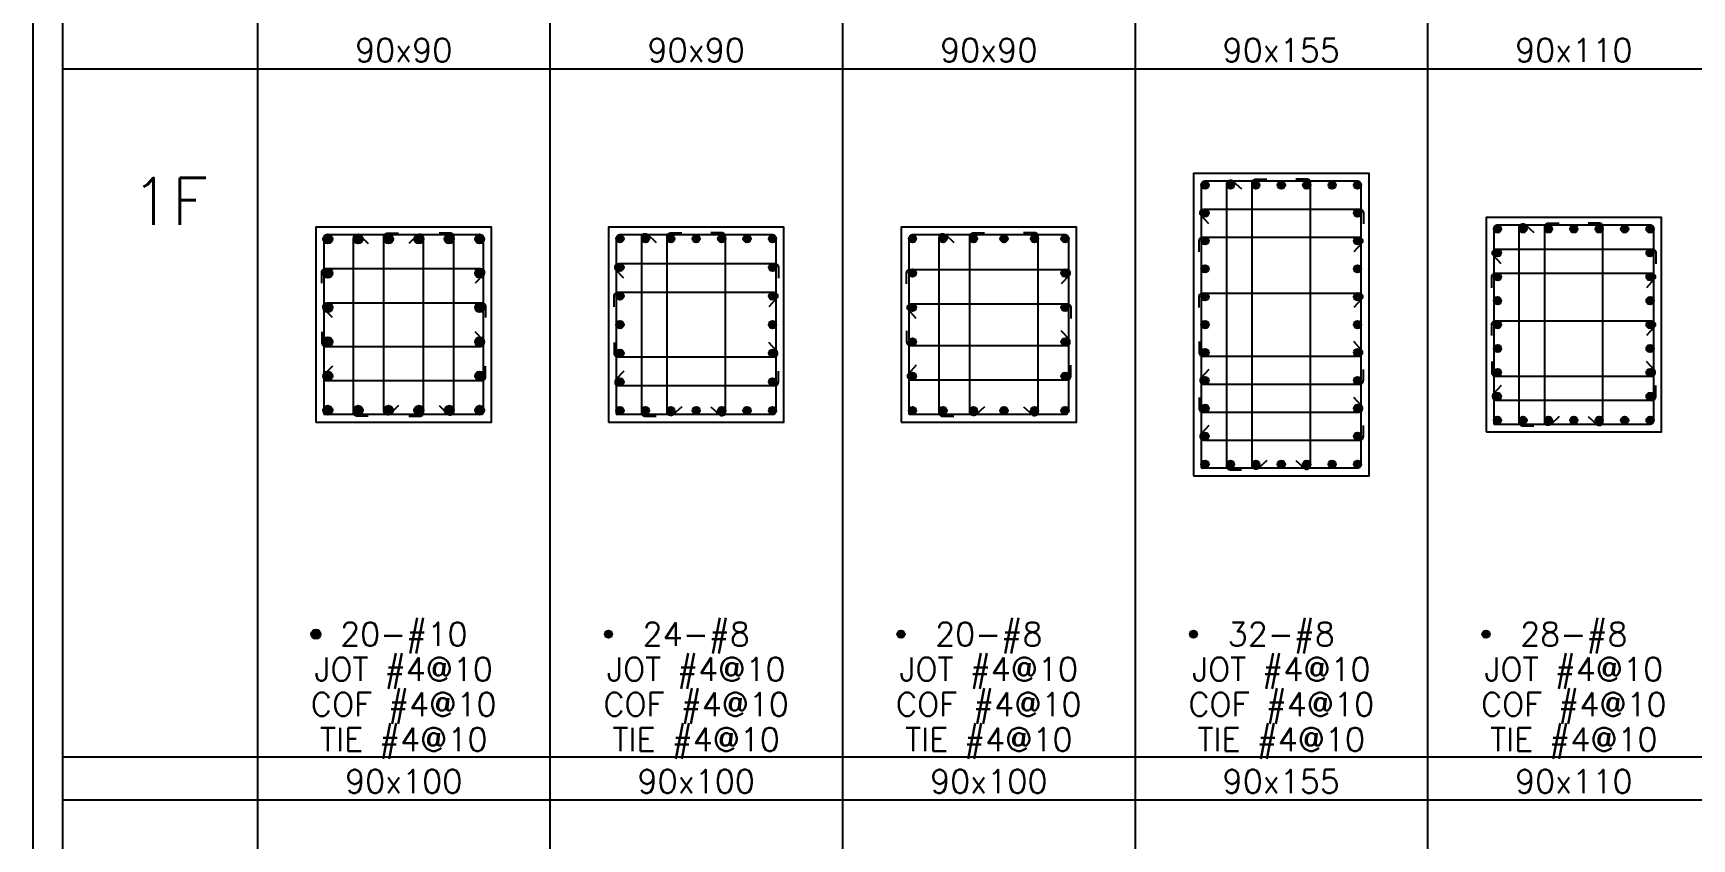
# Model space of a CAD drawing. Header units: millimetres. Extents: x 0 to 31920, y -6088 to 2522.
# Drawn here: x 0 to 851, y 833 to 1246 of the extents above; entities that cross this region are included whole.
import ezdxf
from ezdxf.enums import TextEntityAlignment as Align

# ---------------------------------------------------------------- set-up
doc = ezdxf.new("R2010")
doc.units = ezdxf.units.MM
doc.header["$MEASUREMENT"] = 0
for name, color, linetype in [('DwFm', 7, 'Continuous'), ('S-RC', 130, 'Continuous'), ('S-REINF', 6, 'Continuous'), ('S-REINFD', 201, 'Continuous'), ('S-STUD', 1, 'Continuous'), ('S-TEXT', 2, 'Continuous')]:
    doc.layers.add(name, color=color, linetype=linetype)
doc.styles.add('CS4', font='romans.shx', dxfattribs={"width": 0.8, "bigfont": 'lsp.shx'})

# ---------------------------------------------------------------- blocks, each defined once
blk = doc.blocks.new('繪圖範圍')
blk.add_lwpolyline([(0, 51.1), (79.8, 51.1), (79.8, 0), (0, 0)], close=True)

msp = doc.modelspace()

# ---------------------------------------------------------------- hatches: boundary and pattern name
at = {"layer": 'S-REINFD'}
h = msp.add_hatch(color=256, dxfattribs=at)
edge = h.paths.add_edge_path()
edge.add_arc((600.9, 1168.35), 1.91, 0, 360)
h = msp.add_hatch(color=256, dxfattribs=at)
edge = h.paths.add_edge_path()
edge.add_arc((613.94, 1168.35), 1.91, 0, 360)
h = msp.add_hatch(color=256, dxfattribs=at)
edge = h.paths.add_edge_path()
edge.add_arc((626.97, 1168.35), 1.91, 0, 360)
h = msp.add_hatch(color=256, dxfattribs=at)
edge = h.paths.add_edge_path()
edge.add_arc((640, 1168.35), 1.91, 0, 360)
h = msp.add_hatch(color=256, dxfattribs=at)
edge = h.paths.add_edge_path()
edge.add_arc((653.03, 1168.35), 1.91, 0, 360)
h = msp.add_hatch(color=256, dxfattribs=at)
edge = h.paths.add_edge_path()
edge.add_arc((666.06, 1168.35), 1.91, 0, 360)
h = msp.add_hatch(color=256, dxfattribs=at)
edge = h.paths.add_edge_path()
edge.add_arc((679.1, 1168.35), 1.91, 0, 360)
h = msp.add_hatch(color=256, dxfattribs=at)
edge = h.paths.add_edge_path()
edge.add_arc((600.9, 1154.03), 1.91, 0, 360)
h = msp.add_hatch(color=256, dxfattribs=at)
edge = h.paths.add_edge_path()
edge.add_arc((679.1, 1154.03), 1.91, 0, 360)
h = msp.add_hatch(color=256, dxfattribs=at)
edge = h.paths.add_edge_path()
edge.add_arc((151.06, 1140.69), 2.38, 0, 360)
h = msp.add_hatch(color=256, dxfattribs=at)
edge = h.paths.add_edge_path()
edge.add_arc((166.64, 1140.69), 2.38, 0, 360)
h = msp.add_hatch(color=256, dxfattribs=at)
edge = h.paths.add_edge_path()
edge.add_arc((182.21, 1140.69), 2.38, 0, 360)
h = msp.add_hatch(color=256, dxfattribs=at)
edge = h.paths.add_edge_path()
edge.add_arc((197.79, 1140.69), 2.38, 0, 360)
h = msp.add_hatch(color=256, dxfattribs=at)
edge = h.paths.add_edge_path()
edge.add_arc((213.36, 1140.69), 2.38, 0, 360)
h = msp.add_hatch(color=256, dxfattribs=at)
edge = h.paths.add_edge_path()
edge.add_arc((228.94, 1140.69), 2.38, 0, 360)
h = msp.add_hatch(color=256, dxfattribs=at)
edge = h.paths.add_edge_path()
edge.add_arc((300.9, 1140.85), 1.91, 0, 360)
h = msp.add_hatch(color=256, dxfattribs=at)
edge = h.paths.add_edge_path()
edge.add_arc((313.94, 1140.85), 1.91, 0, 360)
h = msp.add_hatch(color=256, dxfattribs=at)
edge = h.paths.add_edge_path()
edge.add_arc((326.97, 1140.85), 1.91, 0, 360)
h = msp.add_hatch(color=256, dxfattribs=at)
edge = h.paths.add_edge_path()
edge.add_arc((340, 1140.85), 1.91, 0, 360)
h = msp.add_hatch(color=256, dxfattribs=at)
edge = h.paths.add_edge_path()
edge.add_arc((353.03, 1140.85), 1.91, 0, 360)
h = msp.add_hatch(color=256, dxfattribs=at)
edge = h.paths.add_edge_path()
edge.add_arc((366.06, 1140.85), 1.91, 0, 360)
h = msp.add_hatch(color=256, dxfattribs=at)
edge = h.paths.add_edge_path()
edge.add_arc((379.1, 1140.85), 1.91, 0, 360)
h = msp.add_hatch(color=256, dxfattribs=at)
edge = h.paths.add_edge_path()
edge.add_arc((450.9, 1140.85), 1.91, 0, 360)
h = msp.add_hatch(color=256, dxfattribs=at)
edge = h.paths.add_edge_path()
edge.add_arc((466.54, 1140.85), 1.91, 0, 360)
h = msp.add_hatch(color=256, dxfattribs=at)
edge = h.paths.add_edge_path()
edge.add_arc((482.18, 1140.85), 1.91, 0, 360)
h = msp.add_hatch(color=256, dxfattribs=at)
edge = h.paths.add_edge_path()
edge.add_arc((497.82, 1140.85), 1.91, 0, 360)
h = msp.add_hatch(color=256, dxfattribs=at)
edge = h.paths.add_edge_path()
edge.add_arc((513.46, 1140.85), 1.91, 0, 360)
h = msp.add_hatch(color=256, dxfattribs=at)
edge = h.paths.add_edge_path()
edge.add_arc((529.1, 1140.85), 1.91, 0, 360)
h = msp.add_hatch(color=256, dxfattribs=at)
edge = h.paths.add_edge_path()
edge.add_arc((600.9, 1139.71), 1.91, 0, 360)
h = msp.add_hatch(color=256, dxfattribs=at)
edge = h.paths.add_edge_path()
edge.add_arc((679.1, 1139.71), 1.91, 0, 360)
h = msp.add_hatch(color=256, dxfattribs=at)
edge = h.paths.add_edge_path()
edge.add_arc((750.9, 1145.85), 1.91, 0, 360)
h = msp.add_hatch(color=256, dxfattribs=at)
edge = h.paths.add_edge_path()
edge.add_arc((763.94, 1145.85), 1.91, 0, 360)
h = msp.add_hatch(color=256, dxfattribs=at)
edge = h.paths.add_edge_path()
edge.add_arc((776.97, 1145.85), 1.91, 0, 360)
h = msp.add_hatch(color=256, dxfattribs=at)
edge = h.paths.add_edge_path()
edge.add_arc((790, 1145.85), 1.91, 0, 360)
h = msp.add_hatch(color=256, dxfattribs=at)
edge = h.paths.add_edge_path()
edge.add_arc((803.03, 1145.85), 1.91, 0, 360)
h = msp.add_hatch(color=256, dxfattribs=at)
edge = h.paths.add_edge_path()
edge.add_arc((816.06, 1145.85), 1.91, 0, 360)
h = msp.add_hatch(color=256, dxfattribs=at)
edge = h.paths.add_edge_path()
edge.add_arc((829.1, 1145.85), 1.91, 0, 360)
h = msp.add_hatch(color=256, dxfattribs=at)
edge = h.paths.add_edge_path()
edge.add_arc((750.9, 1133.57), 1.91, 0, 360)
h = msp.add_hatch(color=256, dxfattribs=at)
edge = h.paths.add_edge_path()
edge.add_arc((829.1, 1133.57), 1.91, 0, 360)
h = msp.add_hatch(color=256, dxfattribs=at)
edge = h.paths.add_edge_path()
edge.add_arc((151.06, 1123.11), 2.38, 0, 360)
h = msp.add_hatch(color=256, dxfattribs=at)
edge = h.paths.add_edge_path()
edge.add_arc((228.94, 1123.11), 2.38, 0, 360)
h = msp.add_hatch(color=256, dxfattribs=at)
edge = h.paths.add_edge_path()
edge.add_arc((300.9, 1126.15), 1.91, 0, 360)
h = msp.add_hatch(color=256, dxfattribs=at)
edge = h.paths.add_edge_path()
edge.add_arc((379.1, 1126.15), 1.91, 0, 360)
h = msp.add_hatch(color=256, dxfattribs=at)
edge = h.paths.add_edge_path()
edge.add_arc((450.9, 1123.21), 1.91, 0, 360)
h = msp.add_hatch(color=256, dxfattribs=at)
edge = h.paths.add_edge_path()
edge.add_arc((529.1, 1123.21), 1.91, 0, 360)
h = msp.add_hatch(color=256, dxfattribs=at)
edge = h.paths.add_edge_path()
edge.add_arc((600.9, 1125.39), 1.91, 0, 360)
h = msp.add_hatch(color=256, dxfattribs=at)
edge = h.paths.add_edge_path()
edge.add_arc((679.1, 1125.39), 1.91, 0, 360)
h = msp.add_hatch(color=256, dxfattribs=at)
edge = h.paths.add_edge_path()
edge.add_arc((750.9, 1121.3), 1.91, 0, 360)
h = msp.add_hatch(color=256, dxfattribs=at)
edge = h.paths.add_edge_path()
edge.add_arc((829.1, 1121.3), 1.91, 0, 360)
h = msp.add_hatch(color=256, dxfattribs=at)
edge = h.paths.add_edge_path()
edge.add_arc((151.06, 1105.54), 2.38, 0, 360)
h = msp.add_hatch(color=256, dxfattribs=at)
edge = h.paths.add_edge_path()
edge.add_arc((228.94, 1105.54), 2.38, 0, 360)
h = msp.add_hatch(color=256, dxfattribs=at)
edge = h.paths.add_edge_path()
edge.add_arc((300.9, 1111.45), 1.91, 0, 360)
h = msp.add_hatch(color=256, dxfattribs=at)
edge = h.paths.add_edge_path()
edge.add_arc((379.1, 1111.45), 1.91, 0, 360)
h = msp.add_hatch(color=256, dxfattribs=at)
edge = h.paths.add_edge_path()
edge.add_arc((450.9, 1105.57), 1.91, 0, 360)
h = msp.add_hatch(color=256, dxfattribs=at)
edge = h.paths.add_edge_path()
edge.add_arc((529.1, 1105.57), 1.91, 0, 360)
h = msp.add_hatch(color=256, dxfattribs=at)
edge = h.paths.add_edge_path()
edge.add_arc((600.9, 1111.07), 1.91, 0, 360)
h = msp.add_hatch(color=256, dxfattribs=at)
edge = h.paths.add_edge_path()
edge.add_arc((679.1, 1111.07), 1.91, 0, 360)
h = msp.add_hatch(color=256, dxfattribs=at)
edge = h.paths.add_edge_path()
edge.add_arc((750.9, 1109.02), 1.91, 0, 360)
h = msp.add_hatch(color=256, dxfattribs=at)
edge = h.paths.add_edge_path()
edge.add_arc((829.1, 1109.02), 1.91, 0, 360)
h = msp.add_hatch(color=256, dxfattribs=at)
edge = h.paths.add_edge_path()
edge.add_arc((300.9, 1096.75), 1.91, 0, 360)
h = msp.add_hatch(color=256, dxfattribs=at)
edge = h.paths.add_edge_path()
edge.add_arc((379.1, 1096.75), 1.91, 0, 360)
h = msp.add_hatch(color=256, dxfattribs=at)
edge = h.paths.add_edge_path()
edge.add_arc((600.9, 1096.75), 1.91, 0, 360)
h = msp.add_hatch(color=256, dxfattribs=at)
edge = h.paths.add_edge_path()
edge.add_arc((679.1, 1096.75), 1.91, 0, 360)
h = msp.add_hatch(color=256, dxfattribs=at)
edge = h.paths.add_edge_path()
edge.add_arc((750.9, 1096.75), 1.91, 0, 360)
h = msp.add_hatch(color=256, dxfattribs=at)
edge = h.paths.add_edge_path()
edge.add_arc((829.1, 1096.75), 1.91, 0, 360)
h = msp.add_hatch(color=256, dxfattribs=at)
edge = h.paths.add_edge_path()
edge.add_arc((151.06, 1087.96), 2.38, 0, 360)
h = msp.add_hatch(color=256, dxfattribs=at)
edge = h.paths.add_edge_path()
edge.add_arc((228.94, 1087.96), 2.38, 0, 360)
h = msp.add_hatch(color=256, dxfattribs=at)
edge = h.paths.add_edge_path()
edge.add_arc((450.9, 1087.93), 1.91, 0, 360)
h = msp.add_hatch(color=256, dxfattribs=at)
edge = h.paths.add_edge_path()
edge.add_arc((529.1, 1087.93), 1.91, 0, 360)
h = msp.add_hatch(color=256, dxfattribs=at)
edge = h.paths.add_edge_path()
edge.add_arc((300.9, 1082.05), 1.91, 0, 360)
h = msp.add_hatch(color=256, dxfattribs=at)
edge = h.paths.add_edge_path()
edge.add_arc((379.1, 1082.05), 1.91, 0, 360)
h = msp.add_hatch(color=256, dxfattribs=at)
edge = h.paths.add_edge_path()
edge.add_arc((600.9, 1082.43), 1.91, 0, 360)
h = msp.add_hatch(color=256, dxfattribs=at)
edge = h.paths.add_edge_path()
edge.add_arc((679.1, 1082.43), 1.91, 0, 360)
h = msp.add_hatch(color=256, dxfattribs=at)
edge = h.paths.add_edge_path()
edge.add_arc((750.9, 1084.48), 1.91, 0, 360)
h = msp.add_hatch(color=256, dxfattribs=at)
edge = h.paths.add_edge_path()
edge.add_arc((829.1, 1084.48), 1.91, 0, 360)
h = msp.add_hatch(color=256, dxfattribs=at)
edge = h.paths.add_edge_path()
edge.add_arc((151.06, 1070.39), 2.38, 0, 360)
h = msp.add_hatch(color=256, dxfattribs=at)
edge = h.paths.add_edge_path()
edge.add_arc((228.94, 1070.39), 2.38, 0, 360)
h = msp.add_hatch(color=256, dxfattribs=at)
edge = h.paths.add_edge_path()
edge.add_arc((450.9, 1070.29), 1.91, 0, 360)
h = msp.add_hatch(color=256, dxfattribs=at)
edge = h.paths.add_edge_path()
edge.add_arc((529.1, 1070.29), 1.91, 0, 360)
h = msp.add_hatch(color=256, dxfattribs=at)
edge = h.paths.add_edge_path()
edge.add_arc((750.9, 1072.2), 1.91, 0, 360)
h = msp.add_hatch(color=256, dxfattribs=at)
edge = h.paths.add_edge_path()
edge.add_arc((829.1, 1072.2), 1.91, 0, 360)
h = msp.add_hatch(color=256, dxfattribs=at)
edge = h.paths.add_edge_path()
edge.add_arc((300.9, 1067.35), 1.91, 0, 360)
h = msp.add_hatch(color=256, dxfattribs=at)
edge = h.paths.add_edge_path()
edge.add_arc((379.1, 1067.35), 1.91, 0, 360)
h = msp.add_hatch(color=256, dxfattribs=at)
edge = h.paths.add_edge_path()
edge.add_arc((600.9, 1068.11), 1.91, 0, 360)
h = msp.add_hatch(color=256, dxfattribs=at)
edge = h.paths.add_edge_path()
edge.add_arc((679.1, 1068.11), 1.91, 0, 360)
h = msp.add_hatch(color=256, dxfattribs=at)
edge = h.paths.add_edge_path()
edge.add_arc((151.06, 1052.81), 2.38, 0, 360)
h = msp.add_hatch(color=256, dxfattribs=at)
edge = h.paths.add_edge_path()
edge.add_arc((166.64, 1052.81), 2.38, 0, 360)
h = msp.add_hatch(color=256, dxfattribs=at)
edge = h.paths.add_edge_path()
edge.add_arc((182.21, 1052.81), 2.38, 0, 360)
h = msp.add_hatch(color=256, dxfattribs=at)
edge = h.paths.add_edge_path()
edge.add_arc((197.79, 1052.81), 2.38, 0, 360)
h = msp.add_hatch(color=256, dxfattribs=at)
edge = h.paths.add_edge_path()
edge.add_arc((213.36, 1052.81), 2.38, 0, 360)
h = msp.add_hatch(color=256, dxfattribs=at)
edge = h.paths.add_edge_path()
edge.add_arc((228.94, 1052.81), 2.38, 0, 360)
h = msp.add_hatch(color=256, dxfattribs=at)
edge = h.paths.add_edge_path()
edge.add_arc((600.9, 1053.79), 1.91, 0, 360)
h = msp.add_hatch(color=256, dxfattribs=at)
edge = h.paths.add_edge_path()
edge.add_arc((679.1, 1053.79), 1.91, 0, 360)
h = msp.add_hatch(color=256, dxfattribs=at)
edge = h.paths.add_edge_path()
edge.add_arc((750.9, 1059.93), 1.91, 0, 360)
h = msp.add_hatch(color=256, dxfattribs=at)
edge = h.paths.add_edge_path()
edge.add_arc((829.1, 1059.93), 1.91, 0, 360)
h = msp.add_hatch(color=256, dxfattribs=at)
edge = h.paths.add_edge_path()
edge.add_arc((300.9, 1052.65), 1.91, 0, 360)
h = msp.add_hatch(color=256, dxfattribs=at)
edge = h.paths.add_edge_path()
edge.add_arc((313.94, 1052.65), 1.91, 0, 360)
h = msp.add_hatch(color=256, dxfattribs=at)
edge = h.paths.add_edge_path()
edge.add_arc((326.97, 1052.65), 1.91, 0, 360)
h = msp.add_hatch(color=256, dxfattribs=at)
edge = h.paths.add_edge_path()
edge.add_arc((340, 1052.65), 1.91, 0, 360)
h = msp.add_hatch(color=256, dxfattribs=at)
edge = h.paths.add_edge_path()
edge.add_arc((353.03, 1052.65), 1.91, 0, 360)
h = msp.add_hatch(color=256, dxfattribs=at)
edge = h.paths.add_edge_path()
edge.add_arc((366.06, 1052.65), 1.91, 0, 360)
h = msp.add_hatch(color=256, dxfattribs=at)
edge = h.paths.add_edge_path()
edge.add_arc((379.1, 1052.65), 1.91, 0, 360)
h = msp.add_hatch(color=256, dxfattribs=at)
edge = h.paths.add_edge_path()
edge.add_arc((450.9, 1052.65), 1.91, 0, 360)
h = msp.add_hatch(color=256, dxfattribs=at)
edge = h.paths.add_edge_path()
edge.add_arc((466.54, 1052.65), 1.91, 0, 360)
h = msp.add_hatch(color=256, dxfattribs=at)
edge = h.paths.add_edge_path()
edge.add_arc((482.18, 1052.65), 1.91, 0, 360)
h = msp.add_hatch(color=256, dxfattribs=at)
edge = h.paths.add_edge_path()
edge.add_arc((497.82, 1052.65), 1.91, 0, 360)
h = msp.add_hatch(color=256, dxfattribs=at)
edge = h.paths.add_edge_path()
edge.add_arc((513.46, 1052.65), 1.91, 0, 360)
h = msp.add_hatch(color=256, dxfattribs=at)
edge = h.paths.add_edge_path()
edge.add_arc((529.1, 1052.65), 1.91, 0, 360)
h = msp.add_hatch(color=256, dxfattribs=at)
edge = h.paths.add_edge_path()
edge.add_arc((750.9, 1047.65), 1.91, 0, 360)
h = msp.add_hatch(color=256, dxfattribs=at)
edge = h.paths.add_edge_path()
edge.add_arc((763.94, 1047.65), 1.91, 0, 360)
h = msp.add_hatch(color=256, dxfattribs=at)
edge = h.paths.add_edge_path()
edge.add_arc((776.97, 1047.65), 1.91, 0, 360)
h = msp.add_hatch(color=256, dxfattribs=at)
edge = h.paths.add_edge_path()
edge.add_arc((790, 1047.65), 1.91, 0, 360)
h = msp.add_hatch(color=256, dxfattribs=at)
edge = h.paths.add_edge_path()
edge.add_arc((803.03, 1047.65), 1.91, 0, 360)
h = msp.add_hatch(color=256, dxfattribs=at)
edge = h.paths.add_edge_path()
edge.add_arc((816.06, 1047.65), 1.91, 0, 360)
h = msp.add_hatch(color=256, dxfattribs=at)
edge = h.paths.add_edge_path()
edge.add_arc((829.1, 1047.65), 1.91, 0, 360)
h = msp.add_hatch(color=256, dxfattribs=at)
edge = h.paths.add_edge_path()
edge.add_arc((600.9, 1039.47), 1.91, 0, 360)
h = msp.add_hatch(color=256, dxfattribs=at)
edge = h.paths.add_edge_path()
edge.add_arc((679.1, 1039.47), 1.91, 0, 360)
h = msp.add_hatch(color=256, dxfattribs=at)
edge = h.paths.add_edge_path()
edge.add_arc((600.9, 1025.15), 1.91, 0, 360)
h = msp.add_hatch(color=256, dxfattribs=at)
edge = h.paths.add_edge_path()
edge.add_arc((613.94, 1025.15), 1.91, 0, 360)
h = msp.add_hatch(color=256, dxfattribs=at)
edge = h.paths.add_edge_path()
edge.add_arc((626.97, 1025.15), 1.91, 0, 360)
h = msp.add_hatch(color=256, dxfattribs=at)
edge = h.paths.add_edge_path()
edge.add_arc((640, 1025.15), 1.91, 0, 360)
h = msp.add_hatch(color=256, dxfattribs=at)
edge = h.paths.add_edge_path()
edge.add_arc((653.03, 1025.15), 1.91, 0, 360)
h = msp.add_hatch(color=256, dxfattribs=at)
edge = h.paths.add_edge_path()
edge.add_arc((666.06, 1025.15), 1.91, 0, 360)
h = msp.add_hatch(color=256, dxfattribs=at)
edge = h.paths.add_edge_path()
edge.add_arc((679.1, 1025.15), 1.91, 0, 360)
h = msp.add_hatch(color=256, dxfattribs=at)
edge = h.paths.add_edge_path()
edge.add_arc((145, 938), 2.38, 0, 360)
h = msp.add_hatch(color=256, dxfattribs=at)
edge = h.paths.add_edge_path()
edge.add_arc((295, 938), 1.91, 0, 360)
h = msp.add_hatch(color=256, dxfattribs=at)
edge = h.paths.add_edge_path()
edge.add_arc((445, 938), 1.91, 0, 360)
h = msp.add_hatch(color=256, dxfattribs=at)
edge = h.paths.add_edge_path()
edge.add_arc((595, 938), 1.91, 0, 360)
h = msp.add_hatch(color=256, dxfattribs=at)
edge = h.paths.add_edge_path()
edge.add_arc((745, 938), 1.91, 0, 360)

# ---------------------------------------------------------------- linework, layer by layer
at = {"layer": 'S-RC'}
for points in [[(595, 1019.25), (685, 1019.25), (685, 1174.25), (595, 1174.25), (595, 1019.25)], [(745, 1041.75), (835, 1041.75), (835, 1151.75), (745, 1151.75), (745, 1041.75)], [(145, 1046.75), (235, 1046.75), (235, 1146.75), (145, 1146.75), (145, 1046.75)], [(295, 1046.75), (385, 1046.75), (385, 1146.75), (295, 1146.75), (295, 1046.75)], [(445, 1046.75), (535, 1046.75), (535, 1146.75), (445, 1146.75), (445, 1046.75)]]:
    msp.add_lwpolyline(points, dxfattribs=at)
at = {"layer": 'S-REINF', "color": 2}
for points in [[(599, 1023.25), (679.1, 1023.25, 0.414214), (681, 1025.15), (681, 1168.35, 0.414214), (679.1, 1170.25), (600.9, 1170.25, 0.414214), (599, 1168.35), (599, 1023.25)], [(619.53, 1022.15), (613.93, 1022.15, -0.414214), (612.03, 1024.06), (612.03, 1169.01, -0.653352), (615.22, 1170.41), (619.53, 1166.44)], [(632.56, 1027.06), (628.25, 1023.09, -0.653352), (625.06, 1024.49), (625.06, 1169.44, -0.414214), (626.96, 1171.35), (632.56, 1171.35)], [(647.44, 1027.06), (651.75, 1023.09, 0.653352), (654.94, 1024.49), (654.94, 1169.44, 0.414214), (653.04, 1171.35), (647.44, 1171.35)], [(602.81, 1148.43), (598.84, 1152.74, -0.653352), (600.24, 1155.93), (680.2, 1155.93, -0.414214), (682.1, 1154.03), (682.1, 1148.43)], [(769.53, 1044.65), (763.93, 1044.65, -0.414214), (762.03, 1046.56), (762.03, 1146.51, -0.653352), (765.22, 1147.91), (769.53, 1143.94)], [(782.56, 1049.56), (778.25, 1045.59, -0.653352), (775.06, 1046.99), (775.06, 1146.94, -0.414214), (776.96, 1148.85), (782.56, 1148.85)], [(797.44, 1049.56), (801.75, 1045.59, 0.653352), (804.94, 1046.99), (804.94, 1146.94, 0.414214), (803.04, 1148.85), (797.44, 1148.85)], [(149, 1050.75), (229.1, 1050.75, 0.414214), (231, 1052.65), (231, 1140.85, 0.414214), (229.1, 1142.75), (150.9, 1142.75, 0.414214), (149, 1140.85), (149, 1050.75)], [(171.76, 1049.81), (166.16, 1049.81, -0.414214), (164.26, 1051.71), (164.26, 1141.15, -0.665297), (167.49, 1142.5), (171.76, 1138.31)], [(187.33, 1055.19), (183.06, 1051, -0.665297), (179.83, 1052.35), (179.83, 1141.79, -0.414214), (181.73, 1143.69), (187.33, 1143.69)], [(192.67, 1049.81), (198.27, 1049.81, 0.414214), (200.17, 1051.71), (200.17, 1141.15, 0.665297), (196.94, 1142.5), (192.67, 1138.31)], [(208.24, 1055.19), (212.51, 1051, 0.665297), (215.74, 1052.35), (215.74, 1141.79, 0.414214), (213.84, 1143.69), (208.24, 1143.69)], [(299, 1050.75), (379.1, 1050.75, 0.414214), (381, 1052.65), (381, 1140.85, 0.414214), (379.1, 1142.75), (300.9, 1142.75, 0.414214), (299, 1140.85), (299, 1050.75)], [(319.53, 1049.65), (313.93, 1049.65, -0.414214), (312.03, 1051.56), (312.03, 1141.51, -0.653352), (315.22, 1142.91), (319.53, 1138.94)], [(332.56, 1054.56), (328.25, 1050.59, -0.653352), (325.06, 1051.99), (325.06, 1141.94, -0.414214), (326.96, 1143.85), (332.56, 1143.85)], [(347.44, 1054.56), (351.75, 1050.59, 0.653352), (354.94, 1051.99), (354.94, 1141.94, 0.414214), (353.04, 1143.85), (347.44, 1143.85)], [(449, 1050.75), (529.1, 1050.75, 0.414214), (531, 1052.65), (531, 1140.85, 0.414214), (529.1, 1142.75), (450.9, 1142.75, 0.414214), (449, 1140.85), (449, 1050.75)], [(472.14, 1049.65), (466.54, 1049.65, -0.414214), (464.64, 1051.56), (464.64, 1141.51, -0.653352), (467.82, 1142.91), (472.14, 1138.94)], [(487.78, 1054.56), (483.46, 1050.59, -0.653352), (480.28, 1051.99), (480.28, 1141.94, -0.414214), (482.18, 1143.85), (487.78, 1143.85)], [(507.86, 1054.56), (512.18, 1050.59, 0.653352), (515.36, 1051.99), (515.36, 1141.94, 0.414214), (513.46, 1143.85), (507.86, 1143.85)], [(597.9, 1134.11), (597.9, 1139.71, -0.414214), (599.8, 1141.61), (679.76, 1141.61, -0.653352), (681.16, 1138.43), (677.19, 1134.11)], [(749, 1045.75), (829.1, 1045.75, 0.414214), (831, 1047.65), (831, 1145.85, 0.414214), (829.1, 1147.75), (750.9, 1147.75, 0.414214), (749, 1145.85), (749, 1045.75)], [(752.81, 1127.98), (748.84, 1132.29, -0.653352), (750.24, 1135.48), (830.2, 1135.48, -0.414214), (832.1, 1133.58), (832.1, 1127.98)], [(148.06, 1117.99), (148.06, 1123.59, -0.414214), (149.96, 1125.49), (229.4, 1125.49, -0.665297), (230.75, 1122.26), (226.56, 1117.99)], [(302.81, 1120.55), (298.84, 1124.86, -0.653352), (300.24, 1128.05), (380.19, 1128.05, -0.414214), (382.1, 1126.15), (382.1, 1120.55)], [(447.9, 1117.61), (447.9, 1123.21, -0.414214), (449.8, 1125.11), (529.76, 1125.11, -0.653352), (531.16, 1121.93), (527.19, 1117.61)], [(747.9, 1115.7), (747.9, 1121.3, -0.414214), (749.8, 1123.2), (829.76, 1123.2, -0.653352), (831.16, 1120.02), (827.19, 1115.7)], [(153.44, 1100.42), (149.25, 1104.69, -0.665297), (150.6, 1107.92), (230.04, 1107.92, -0.414214), (231.94, 1106.02), (231.94, 1100.42)], [(297.9, 1105.85), (297.9, 1111.45, -0.414214), (299.8, 1113.35), (379.76, 1113.35, -0.653352), (381.16, 1110.17), (377.19, 1105.85)], [(452.81, 1099.97), (448.84, 1104.29, -0.653352), (450.24, 1107.47), (530.2, 1107.47, -0.414214), (532.1, 1105.57), (532.1, 1099.97)], [(597.9, 1105.47), (597.9, 1111.07, -0.414214), (599.8, 1112.97), (679.76, 1112.97, -0.653352), (681.16, 1109.79), (677.19, 1105.47)], [(747.9, 1091.15), (747.9, 1096.76, -0.414214), (749.8, 1098.65), (829.76, 1098.65, -0.653352), (831.16, 1095.47), (827.19, 1091.15)], [(148.06, 1093.08), (148.06, 1087.48, 0.414214), (149.96, 1085.58), (229.4, 1085.58, 0.665297), (230.75, 1088.81), (226.56, 1093.08)], [(447.9, 1093.53), (447.9, 1087.93, 0.414214), (449.8, 1086.03), (529.76, 1086.03, 0.653352), (531.16, 1089.21), (527.19, 1093.53)], [(297.9, 1087.65), (297.9, 1082.05, 0.414214), (299.8, 1080.15), (379.76, 1080.15, 0.653352), (381.16, 1083.33), (377.19, 1087.65)], [(597.9, 1088.03), (597.9, 1082.43, 0.414214), (599.8, 1080.53), (679.76, 1080.53, 0.653352), (681.16, 1083.71), (677.19, 1088.03)], [(153.44, 1075.51), (149.25, 1071.24, 0.665297), (150.6, 1068.01), (230.04, 1068.01, 0.414214), (231.94, 1069.91), (231.94, 1075.51)], [(302.81, 1072.95), (298.84, 1068.64, 0.653352), (300.24, 1065.45), (380.19, 1065.45, 0.414214), (382.1, 1067.35), (382.1, 1072.95)], [(452.81, 1075.89), (448.84, 1071.57, 0.653352), (450.24, 1068.39), (530.2, 1068.39, 0.414214), (532.1, 1070.29), (532.1, 1075.89)], [(602.81, 1073.71), (598.84, 1069.39, 0.653352), (600.24, 1066.21), (680.2, 1066.21, 0.414214), (682.1, 1068.11), (682.1, 1073.71)], [(747.9, 1077.8), (747.9, 1072.2, 0.414214), (749.8, 1070.3), (829.76, 1070.3, 0.653352), (831.16, 1073.48), (827.19, 1077.8)], [(752.81, 1065.52), (748.84, 1061.21, 0.653352), (750.24, 1058.02), (830.2, 1058.02, 0.414214), (832.1, 1059.92), (832.1, 1065.52)], [(597.9, 1059.39), (597.9, 1053.79, 0.414214), (599.8, 1051.89), (679.76, 1051.89, 0.653352), (681.16, 1055.07), (677.19, 1059.39)], [(602.81, 1045.07), (598.84, 1040.76, 0.653352), (600.24, 1037.57), (680.2, 1037.57, 0.414214), (682.1, 1039.47), (682.1, 1045.07)]]:
    msp.add_lwpolyline(points, format="xyb", dxfattribs=at)
at = {"layer": 'S-REINFD'}
for centre, radius in [((600.9, 1168.35), 1.91), ((613.94, 1168.35), 1.91), ((626.97, 1168.35), 1.91), ((640, 1168.35), 1.91), ((653.03, 1168.35), 1.91), ((666.06, 1168.35), 1.91), ((679.1, 1168.35), 1.91), ((600.9, 1154.03), 1.91), ((679.1, 1154.03), 1.91), ((151.06, 1140.69), 2.38), ((166.64, 1140.69), 2.38), ((182.21, 1140.69), 2.38), ((197.79, 1140.69), 2.38), ((213.36, 1140.69), 2.38), ((228.94, 1140.69), 2.38), ((300.9, 1140.85), 1.91), ((313.94, 1140.85), 1.91), ((326.97, 1140.85), 1.91), ((340, 1140.85), 1.91), ((353.03, 1140.85), 1.91), ((366.06, 1140.85), 1.91), ((379.1, 1140.85), 1.91), ((450.9, 1140.85), 1.91), ((466.54, 1140.85), 1.91), ((482.18, 1140.85), 1.91), ((497.82, 1140.85), 1.91), ((513.46, 1140.85), 1.91), ((529.1, 1140.85), 1.91), ((600.9, 1139.71), 1.91), ((679.1, 1139.71), 1.91), ((750.9, 1145.85), 1.91), ((763.94, 1145.85), 1.91), ((776.97, 1145.85), 1.91), ((790, 1145.85), 1.91), ((803.03, 1145.85), 1.91), ((816.06, 1145.85), 1.91), ((829.1, 1145.85), 1.91), ((750.9, 1133.57), 1.91), ((829.1, 1133.57), 1.91), ((151.06, 1123.11), 2.38), ((228.94, 1123.11), 2.38), ((300.9, 1126.15), 1.91), ((379.1, 1126.15), 1.91), ((450.9, 1123.21), 1.91), ((529.1, 1123.21), 1.91), ((600.9, 1125.39), 1.91), ((679.1, 1125.39), 1.91), ((750.9, 1121.3), 1.91), ((829.1, 1121.3), 1.91), ((151.06, 1105.54), 2.38), ((228.94, 1105.54), 2.38), ((300.9, 1111.45), 1.91), ((379.1, 1111.45), 1.91), ((450.9, 1105.57), 1.91), ((529.1, 1105.57), 1.91), ((600.9, 1111.07), 1.91), ((679.1, 1111.07), 1.91), ((750.9, 1109.02), 1.91), ((829.1, 1109.02), 1.91), ((300.9, 1096.75), 1.91), ((379.1, 1096.75), 1.91), ((600.9, 1096.75), 1.91), ((679.1, 1096.75), 1.91), ((750.9, 1096.75), 1.91), ((829.1, 1096.75), 1.91), ((151.06, 1087.96), 2.38), ((228.94, 1087.96), 2.38), ((450.9, 1087.93), 1.91), ((529.1, 1087.93), 1.91), ((300.9, 1082.05), 1.91), ((379.1, 1082.05), 1.91), ((600.9, 1082.43), 1.91), ((679.1, 1082.43), 1.91), ((750.9, 1084.48), 1.91), ((829.1, 1084.48), 1.91), ((151.06, 1070.39), 2.38), ((228.94, 1070.39), 2.38), ((450.9, 1070.29), 1.91), ((529.1, 1070.29), 1.91), ((750.9, 1072.2), 1.91), ((829.1, 1072.2), 1.91), ((300.9, 1067.35), 1.91), ((379.1, 1067.35), 1.91), ((600.9, 1068.11), 1.91), ((679.1, 1068.11), 1.91), ((151.06, 1052.81), 2.38), ((166.64, 1052.81), 2.38), ((182.21, 1052.81), 2.38), ((197.79, 1052.81), 2.38), ((213.36, 1052.81), 2.38), ((228.94, 1052.81), 2.38), ((600.9, 1053.79), 1.91), ((679.1, 1053.79), 1.91), ((750.9, 1059.93), 1.91), ((829.1, 1059.93), 1.91), ((300.9, 1052.65), 1.91), ((313.94, 1052.65), 1.91), ((326.97, 1052.65), 1.91), ((340, 1052.65), 1.91), ((353.03, 1052.65), 1.91), ((366.06, 1052.65), 1.91), ((379.1, 1052.65), 1.91), ((450.9, 1052.65), 1.91), ((466.54, 1052.65), 1.91), ((482.18, 1052.65), 1.91), ((497.82, 1052.65), 1.91), ((513.46, 1052.65), 1.91), ((529.1, 1052.65), 1.91), ((750.9, 1047.65), 1.91), ((763.94, 1047.65), 1.91), ((776.97, 1047.65), 1.91), ((790, 1047.65), 1.91), ((803.03, 1047.65), 1.91), ((816.06, 1047.65), 1.91), ((829.1, 1047.65), 1.91), ((600.9, 1039.47), 1.91), ((679.1, 1039.47), 1.91), ((600.9, 1025.15), 1.91), ((613.94, 1025.15), 1.91), ((626.97, 1025.15), 1.91), ((640, 1025.15), 1.91), ((653.03, 1025.15), 1.91), ((666.06, 1025.15), 1.91), ((679.1, 1025.15), 1.91), ((145, 938), 2.38), ((295, 938), 1.91), ((445, 938), 1.91), ((595, 938), 1.91), ((745, 938), 1.91)]:
    msp.add_circle(centre, radius, dxfattribs=at)
at = {"layer": 'S-STUD'}
for p, q in [((15, 2014), (15, 53)), ((115, 2014), (115, 53)), ((265, 2014), (265, 53)), ((415, 2014), (415, 53)), ((565, 2014), (565, 53)), ((715, 2014), (715, 53)), ((15, 1228), (3020, 1228)), ((15, 875), (3020, 875)), ((15, 853), (3020, 853))]:
    msp.add_line(p, q, dxfattribs=at)

# ---------------------------------------------------------------- block references
at = {"layer": 'DwFm', "xscale": 40, "yscale": 40, "zscale": 40}
msp.add_blockref('繪圖範圍', (0, 0), dxfattribs=at)

# ---------------------------------------------------------------- texts
at = {"layer": 'S-TEXT', "style": 'CS4'}
for s, height, p in [('90x90', 12, (190, 1231.5)), ('90x90', 12, (340, 1231.5)), ('90x90', 12, (490, 1231.5)), ('90x155', 12, (640, 1231.5)), ('90x110', 12, (790, 1231.5)), ('1F', 24, (70, 1148)), ('20-#10', 12, (190, 932)), ('24-#8', 12, (340, 932)), ('20-#8', 12, (490, 932)), ('32-#8', 12, (640, 932)), ('28-#8', 12, (790, 932)), ('JOT #4@10', 12, (190, 914)), ('JOT #4@10', 12, (340, 914)), ('JOT #4@10', 12, (490, 914)), ('JOT #4@10', 12, (640, 914)), ('JOT #4@10', 12, (790, 914)), ('COF #4@10', 12, (190, 896)), ('COF #4@10', 12, (340, 896)), ('COF #4@10', 12, (490, 896)), ('COF #4@10', 12, (640, 896)), ('COF #4@10', 12, (790, 896)), ('TIE #4@10', 12, (190, 878)), ('TIE #4@10', 12, (340, 878)), ('TIE #4@10', 12, (490, 878)), ('TIE #4@10', 12, (640, 878)), ('TIE #4@10', 12, (790, 878)), ('90x100', 12, (190, 856.5)), ('90x100', 12, (340, 856.5)), ('90x100', 12, (490, 856.5)), ('90x155', 12, (640, 856.5)), ('90x110', 12, (790, 856.5))]:
    msp.add_text(s, height=height, dxfattribs=at).set_placement(p, align=Align.CENTER)

doc.saveas('drawing.dxf')
